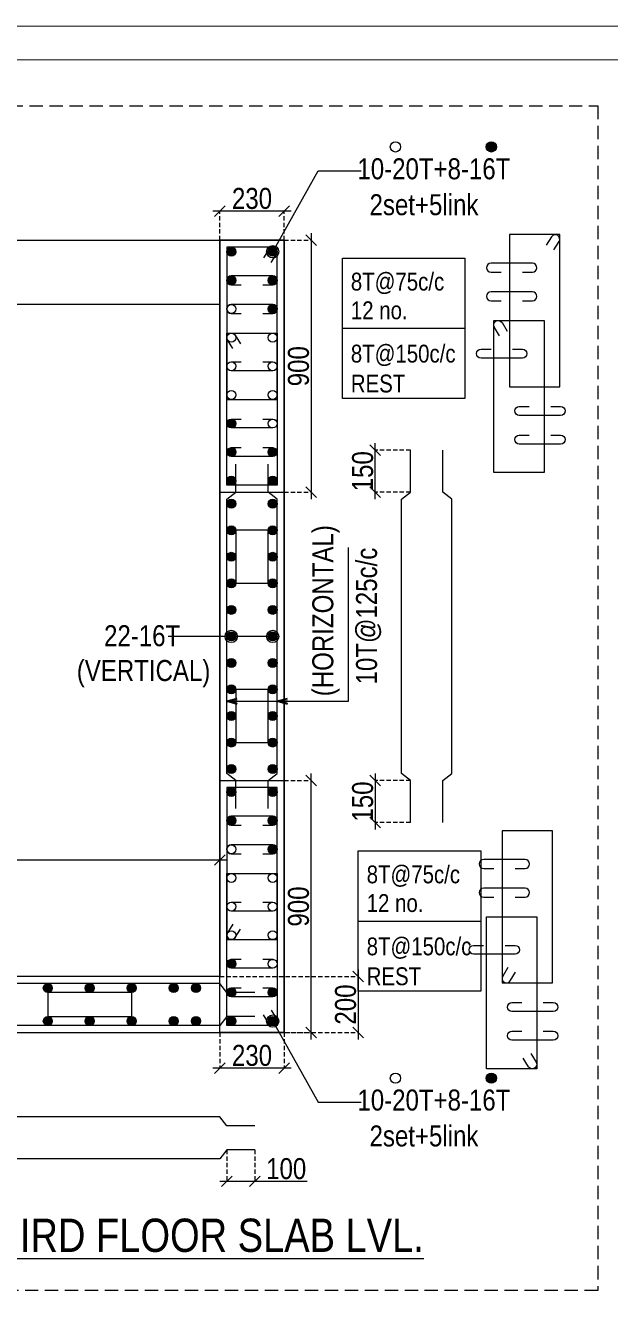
# Model space of a CAD drawing. Header units: millimetres. Extents: x 1112055 to 3390982, y -148532 to 766891.
# Drawn here: x 2579995 to 2588338, y 366024 to 384443 of the extents above; entities that cross this region are included whole.
import ezdxf

# ---------------------------------------------------------------- set-up
doc = ezdxf.new("R2010")
doc.units = ezdxf.units.MM
doc.header["$PDMODE"] = 35
doc.header["$PDSIZE"] = -25
doc.linetypes.add('DASHED2', pattern=[0.375, 0.25, -0.125])
doc.linetypes.add('Hidden', pattern=[9.525, 6.35, -3.175])
for name, color, linetype, lineweight in [('B COL. SIZE DIM', 220, 'Continuous', 25), ('B COLUMN', 1, 'Hidden', 9), ('B P.C.C', 251, 'Continuous', 0), ('B STEEL', 34, 'Continuous', 15), ('B STEEL TEXT', 7, 'Continuous', 15), ('B TITLE BLOCK', 250, 'Continuous', 0)]:
    doc.layers.add(name, color=color, linetype=linetype, lineweight=lineweight)
doc.styles.add('ARIAL', font='arial.ttf')
doc.styles.add('dim inside', font='romans.shx', dxfattribs={"width": 0.8, "height": 125})
doc.styles.add('SWINC', font='swissc.ttf')
doc.dimstyles.new('DIM 1', dxfattribs={"dimscale": 0, "dimtxt": 230, "dimasz": 150, "dimexe": 0.18, "dimexo": 0.0625, "dimgap": 0.5, "dimtad": 1, "dimdec": 0, "dimzin": 0, "dimdsep": 46, "dimtxsty": 'ARIAL', "dimblk": 'OBLIQUE', "dimcen": 6, "dimse1": 1, "dimse2": 1, "dimclrd": 256, "dimclrt": 256, "dimadec": 0, "dimazin": 2, "dimtfac": 0.75, "dimtdec": 0, "dimtix": 1, "dimtofl": 0, "dimtmove": 1, "dimatfit": 3, "dimldrblk": 'OPEN30', "dimfxl": 0.18, "dimfrac": 1, "dimtolj": 1, "dimtzin": 0, "dimlwd": -1, "dimarcsym": 0})
doc.dimstyles.new('dim inside', dxfattribs={"dimtxt": 125, "dimasz": 100, "dimexe": 0, "dimexo": 0, "dimgap": 10, "dimtad": 0, "dimdec": 0, "dimzin": 0, "dimdsep": 46, "dimtxsty": 'dim inside', "dimblk": 'SMALL', "dimcen": 0.09, "dimadec": 0, "dimazin": 0, "dimtfac": 1, "dimtdec": 0, "dimtofl": 0, "dimtmove": 0, "dimatfit": 3, "dimfxl": 1, "dimtolj": 1, "dimtzin": 0, "dimarcsym": 2})

# ---------------------------------------------------------------- blocks, each defined once
blk = doc.blocks.new('_Oblique')
at = {"color": 0, "linetype": 'ByBlock', "lineweight": -2}
blk.add_line((-0.5, -0.5), (0.5, 0.5), dxfattribs=at)
blk = doc.blocks.new('*D1629')
at = {"layer": 'B COL. SIZE DIM', "color": 250, "lineweight": 9, "ltscale": 250, "transparency": 16777216}
blk.add_line((2583790, 381796), (2582670, 381796), dxfattribs=at)
at = {"layer": 'B COL. SIZE DIM', "color": 250, "linetype": 'DASHED2', "lineweight": 9, "ltscale": 250, "transparency": 16777216}
for p, q in [((2582770, 381380), (2582770, 381796)), ((2583690, 381380), (2583690, 381796))]:
    blk.add_line(p, q, dxfattribs=at)
at = {"layer": 'Defpoints', "color": 0, "ltscale": 250, "transparency": 16777216}
for p in [(2582770, 381796), (2582770, 381380), (2583690, 381380)]:
    blk.add_point(p, dxfattribs=at)
at = {"layer": 'B COL. SIZE DIM', "color": 250, "lineweight": 9, "ltscale": 250, "transparency": 16777216, "xscale": 150, "yscale": 150, "zscale": 150, "rotation": 180}
blk.add_blockref('_Oblique', (2582770, 381796), dxfattribs=at)
at = {"layer": 'B COL. SIZE DIM', "color": 250, "lineweight": 9, "ltscale": 250, "transparency": 16777216, "xscale": 150, "yscale": 150, "zscale": 150}
blk.add_blockref('_Oblique', (2583690, 381796), dxfattribs=at)
at = {"layer": 'B COL. SIZE DIM', "color": 6, "ltscale": 250, "transparency": 16777216, "insert": (2583230, 381975), "char_height": 300, "attachment_point": 5, "style": 'SWINC'}
blk.add_mtext('\\A1;230', dxfattribs=at)
blk = doc.blocks.new('*D1632')
at = {"layer": 'B COL. SIZE DIM', "color": 250, "lineweight": 9, "ltscale": 250, "transparency": 16777216}
blk.add_line((2584075, 381480), (2584075, 377680), dxfattribs=at)
at = {"layer": 'B COL. SIZE DIM', "color": 250, "linetype": 'DASHED2', "lineweight": 9, "ltscale": 250, "transparency": 16777216}
for p, q in [((2583690, 381380), (2584075, 381380)), ((2583690, 377780), (2584075, 377780))]:
    blk.add_line(p, q, dxfattribs=at)
at = {"layer": 'Defpoints', "color": 0, "ltscale": 250, "transparency": 16777216}
for p in [(2583690, 381380), (2583690, 377780), (2584075, 377780)]:
    blk.add_point(p, dxfattribs=at)
at = {"layer": 'B COL. SIZE DIM', "color": 250, "lineweight": 9, "ltscale": 250, "transparency": 16777216, "xscale": 150, "yscale": 150, "zscale": 150}
for p, rotation in [((2584075, 381380), 90), ((2584075, 377780), 270)]:
    blk.add_blockref('_Oblique', p, dxfattribs=dict(at, rotation=rotation))
at = {"layer": 'B COL. SIZE DIM', "color": 6, "ltscale": 250, "transparency": 16777216, "insert": (2583896, 379580), "char_height": 300, "attachment_point": 5, "rotation": 90, "style": 'SWINC'}
blk.add_mtext('\\A1;900', dxfattribs=at)
blk = doc.blocks.new('*D1584')
at = {"layer": 'B COL. SIZE DIM', "color": 250, "linetype": 'DASHED2', "lineweight": 9, "ltscale": 250, "transparency": 16777216}
for p, q in [((2582770, 370062), (2582770, 369554)), ((2583690, 370062), (2583690, 369554))]:
    blk.add_line(p, q, dxfattribs=at)
at = {"layer": 'B COL. SIZE DIM', "color": 250, "lineweight": 9, "ltscale": 250, "transparency": 16777216}
blk.add_line((2583790, 369554), (2582670, 369554), dxfattribs=at)
at = {"layer": 'Defpoints', "color": 0, "ltscale": 250, "transparency": 16777216}
for p in [(2582770, 370062), (2583690, 370062), (2582770, 369554)]:
    blk.add_point(p, dxfattribs=at)
at = {"layer": 'B COL. SIZE DIM', "color": 250, "lineweight": 9, "ltscale": 250, "transparency": 16777216, "xscale": 150, "yscale": 150, "zscale": 150, "rotation": 180}
blk.add_blockref('_Oblique', (2582770, 369554), dxfattribs=at)
at = {"layer": 'B COL. SIZE DIM', "color": 250, "lineweight": 9, "ltscale": 250, "transparency": 16777216, "xscale": 150, "yscale": 150, "zscale": 150}
blk.add_blockref('_Oblique', (2583690, 369554), dxfattribs=at)
at = {"layer": 'B COL. SIZE DIM', "color": 6, "ltscale": 250, "transparency": 16777216, "insert": (2583230, 369734), "char_height": 300, "attachment_point": 5, "style": 'SWINC'}
blk.add_mtext('\\A1;230', dxfattribs=at)
blk = doc.blocks.new('*D1633')
at = {"layer": 'B COL. SIZE DIM', "color": 250, "lineweight": 9, "ltscale": 250, "transparency": 16777216}
blk.add_line((2584075, 369962), (2584075, 373762), dxfattribs=at)
at = {"layer": 'B COL. SIZE DIM', "color": 250, "linetype": 'DASHED2', "lineweight": 9, "ltscale": 250, "transparency": 16777216}
for p, q in [((2583690, 373662), (2584075, 373662)), ((2583690, 370062), (2584075, 370062))]:
    blk.add_line(p, q, dxfattribs=at)
at = {"layer": 'Defpoints', "color": 0, "ltscale": 250, "transparency": 16777216}
for p in [(2583690, 373662), (2584075, 373662), (2583690, 370062)]:
    blk.add_point(p, dxfattribs=at)
at = {"layer": 'B COL. SIZE DIM', "color": 250, "lineweight": 9, "ltscale": 250, "transparency": 16777216, "xscale": 150, "yscale": 150, "zscale": 150}
for p, rotation in [((2584075, 373662), 90), ((2584075, 370062), 270)]:
    blk.add_blockref('_Oblique', p, dxfattribs=dict(at, rotation=rotation))
at = {"layer": 'B COL. SIZE DIM', "color": 6, "ltscale": 250, "transparency": 16777216, "insert": (2583896, 371862), "char_height": 300, "attachment_point": 5, "rotation": 90, "style": 'SWINC'}
blk.add_mtext('\\A1;900', dxfattribs=at)
blk = doc.blocks.new('_Open30')
at = {"color": 0, "linetype": 'ByBlock', "lineweight": -2}
for p, q in [((-1, 0.27), (0, 0)), ((0, 0), (-1, -0.27)), ((0, 0), (-1, 0))]:
    blk.add_line(p, q, dxfattribs=at)
blk = doc.blocks.new('*D1585')
at = {"layer": 'B COL. SIZE DIM', "color": 250, "lineweight": 9, "ltscale": 250, "transparency": 16777216}
blk.add_line((2584992, 373762), (2584992, 372962), dxfattribs=at)
at = {"layer": 'B COL. SIZE DIM', "color": 250, "linetype": 'DASHED2', "lineweight": 9, "ltscale": 250, "transparency": 16777216}
for p, q in [((2585497, 373662), (2584992, 373662)), ((2585497, 373062), (2584992, 373062))]:
    blk.add_line(p, q, dxfattribs=at)
at = {"layer": 'Defpoints', "color": 0, "ltscale": 250, "transparency": 16777216}
for p in [(2585497, 373662), (2584992, 373062), (2585497, 373062)]:
    blk.add_point(p, dxfattribs=at)
at = {"layer": 'B COL. SIZE DIM', "color": 250, "lineweight": 9, "ltscale": 250, "transparency": 16777216, "xscale": 150, "yscale": 150, "zscale": 150}
for p, rotation in [((2584992, 373662), 90), ((2584992, 373062), 270)]:
    blk.add_blockref('_Oblique', p, dxfattribs=dict(at, rotation=rotation))
at = {"layer": 'B COL. SIZE DIM', "color": 6, "ltscale": 250, "transparency": 16777216, "insert": (2584813, 373362), "char_height": 300, "attachment_point": 5, "rotation": 90, "style": 'SWINC'}
blk.add_mtext('\\A1;150', dxfattribs=at)
blk = doc.blocks.new('*D1586')
at = {"layer": 'B COL. SIZE DIM', "color": 250, "lineweight": 9, "ltscale": 250, "transparency": 16777216}
blk.add_line((2584992, 377680), (2584992, 378480), dxfattribs=at)
at = {"layer": 'B COL. SIZE DIM', "color": 250, "linetype": 'DASHED2', "lineweight": 9, "ltscale": 250, "transparency": 16777216}
for p, q in [((2585497, 378380), (2584992, 378380)), ((2585497, 377780), (2584992, 377780))]:
    blk.add_line(p, q, dxfattribs=at)
at = {"layer": 'Defpoints', "color": 0, "ltscale": 250, "transparency": 16777216}
for p in [(2584992, 378380), (2585497, 378380), (2585497, 377780)]:
    blk.add_point(p, dxfattribs=at)
at = {"layer": 'B COL. SIZE DIM', "color": 250, "lineweight": 9, "ltscale": 250, "transparency": 16777216, "xscale": 150, "yscale": 150, "zscale": 150}
for p, rotation in [((2584992, 378380), 90), ((2584992, 377780), 270)]:
    blk.add_blockref('_Oblique', p, dxfattribs=dict(at, rotation=rotation))
at = {"layer": 'B COL. SIZE DIM', "color": 6, "ltscale": 250, "transparency": 16777216, "insert": (2584813, 378080), "char_height": 300, "attachment_point": 5, "rotation": 90, "style": 'SWINC'}
blk.add_mtext('\\A1;150', dxfattribs=at)
blk = doc.blocks.new('*D1581')
at = {"layer": 'B COL. SIZE DIM', "color": 250, "linetype": 'DASHED2', "lineweight": 9, "ltscale": 250, "transparency": 16777216}
for p, q in [((2582870, 368387), (2582870, 367937)), ((2583270, 368387), (2583270, 367937))]:
    blk.add_line(p, q, dxfattribs=at)
at = {"layer": 'B COL. SIZE DIM', "color": 250, "lineweight": 9, "ltscale": 250, "transparency": 16777216}
for p, q in [((2582770, 367937), (2583270, 367937)), ((2583270, 367937), (2584018, 367937))]:
    blk.add_line(p, q, dxfattribs=at)
at = {"layer": 'Defpoints', "color": 0, "ltscale": 250, "transparency": 16777216}
for p in [(2582870, 368387), (2583270, 368387), (2583270, 367937)]:
    blk.add_point(p, dxfattribs=at)
at = {"layer": 'B COL. SIZE DIM', "color": 250, "lineweight": 9, "ltscale": 250, "transparency": 16777216, "xscale": 150, "yscale": 150, "zscale": 150, "rotation": 180}
blk.add_blockref('_Oblique', (2582870, 367937), dxfattribs=at)
at = {"layer": 'B COL. SIZE DIM', "color": 250, "lineweight": 9, "ltscale": 250, "transparency": 16777216, "xscale": 150, "yscale": 150, "zscale": 150}
blk.add_blockref('_Oblique', (2583270, 367937), dxfattribs=at)
at = {"layer": 'B COL. SIZE DIM', "color": 6, "ltscale": 250, "transparency": 16777216, "insert": (2583719, 368116), "char_height": 300, "attachment_point": 5, "style": 'SWINC'}
blk.add_mtext('\\A1;100', dxfattribs=at)
blk = doc.blocks.new('*D1592')
at = {"layer": 'B COL. SIZE DIM', "color": 250, "lineweight": 9, "ltscale": 250, "transparency": 16777216}
blk.add_line((2584749, 370962), (2584749, 369962), dxfattribs=at)
at = {"layer": 'B COL. SIZE DIM', "color": 250, "linetype": 'DASHED2', "lineweight": 9, "ltscale": 250, "transparency": 16777216}
for p, q in [((2582770, 370862), (2584749, 370862)), ((2582770, 370062), (2584749, 370062))]:
    blk.add_line(p, q, dxfattribs=at)
at = {"layer": 'Defpoints', "color": 0, "ltscale": 250, "transparency": 16777216}
for p in [(2582770, 370862), (2582770, 370062), (2584749, 370062)]:
    blk.add_point(p, dxfattribs=at)
at = {"layer": 'B COL. SIZE DIM', "color": 250, "lineweight": 9, "ltscale": 250, "transparency": 16777216, "xscale": 150, "yscale": 150, "zscale": 150}
for p, rotation in [((2584749, 370862), 90), ((2584749, 370062), 270)]:
    blk.add_blockref('_Oblique', p, dxfattribs=dict(at, rotation=rotation))
at = {"layer": 'B COL. SIZE DIM', "color": 6, "ltscale": 250, "transparency": 16777216, "insert": (2584569, 370462), "char_height": 300, "attachment_point": 5, "rotation": 90, "style": 'SWINC'}
blk.add_mtext('\\A1;200', dxfattribs=at)
blk = doc.blocks.new('*D5827')
at = {"layer": 'B COL. SIZE DIM', "color": 250, "lineweight": 9, "ltscale": 250, "transparency": 16777216}
blk.add_line((2573870, 372527), (2582870, 372527), dxfattribs=at)
at = {"layer": 'B COL. SIZE DIM', "color": 250, "linetype": 'DASHED2', "lineweight": 9, "ltscale": 250, "transparency": 16777216}
for p, q in [((2573970, 370862), (2573970, 372527)), ((2582770, 370862), (2582770, 372527))]:
    blk.add_line(p, q, dxfattribs=at)
at = {"layer": 'Defpoints', "color": 0, "lineweight": 40, "transparency": 16777216}
for p in [(2582770, 372527), (2573970, 370862), (2582770, 370862)]:
    blk.add_point(p, dxfattribs=at)
at = {"layer": 'B COL. SIZE DIM', "color": 250, "lineweight": 9, "transparency": 16777216, "xscale": 150, "yscale": 150, "zscale": 150, "rotation": 180}
blk.add_blockref('_Oblique', (2573970, 372527), dxfattribs=at)
at = {"layer": 'B COL. SIZE DIM', "color": 250, "lineweight": 9, "transparency": 16777216, "xscale": 150, "yscale": 150, "zscale": 150}
blk.add_blockref('_Oblique', (2582770, 372527), dxfattribs=at)
at = {"layer": 'B COL. SIZE DIM', "color": 6, "transparency": 16777216, "insert": (2578370, 372702), "char_height": 300, "attachment_point": 5, "style": 'SWINC'}
blk.add_mtext('\\A1;2200', dxfattribs=at)

msp = doc.modelspace()

# ---------------------------------------------------------------- hatches: boundary and pattern name
at = {"layer": 'B STEEL', "lineweight": 13}
h = msp.add_hatch(color=256, dxfattribs=at)
h.dxf.hatch_style = 1
edge = h.paths.add_edge_path()
edge.add_arc((2586652.4, 382712.5), 73.3, 0, 360)
at = {"layer": 'B STEEL', "lineweight": 9, "ltscale": 0.5}
h = msp.add_hatch(color=34, dxfattribs=at)
edge = h.paths.add_edge_path()
edge.add_arc((2582933.9, 381215.8), 64, 360, 720, ccw=False)
h = msp.add_hatch(color=34, dxfattribs=at)
edge = h.paths.add_edge_path()
edge.add_arc((2583525.9, 381215.8), 64, -180, 180)
at = {"layer": 'B STEEL', "lineweight": 30}
h = msp.add_hatch(color=34, dxfattribs=at)
edge = h.paths.add_edge_path()
edge.add_arc((2582933.9, 380806.8), 64, 180, 540, ccw=False)
h = msp.add_hatch(color=34, dxfattribs=at)
edge = h.paths.add_edge_path()
edge.add_arc((2583525.9, 380806.8), 64, 180, 540, ccw=False)
h = msp.add_hatch(color=34, dxfattribs=at)
edge = h.paths.add_edge_path()
edge.add_arc((2583525.9, 380397.8), 64, 180, 540, ccw=False)
h = msp.add_hatch(color=34, dxfattribs=at)
edge = h.paths.add_edge_path()
edge.add_arc((2582933.9, 378761.8), 64, 180, 540, ccw=False)
h = msp.add_hatch(color=34, dxfattribs=at)
edge = h.paths.add_edge_path()
edge.add_arc((2582933.9, 378352.8), 64, 180, 540, ccw=False)
h = msp.add_hatch(color=34, dxfattribs=at)
edge = h.paths.add_edge_path()
edge.add_arc((2583525.9, 378352.8), 64, 180, 540, ccw=False)
at = {"layer": 'B STEEL', "lineweight": 9, "ltscale": 0.5}
h = msp.add_hatch(color=34, dxfattribs=at)
edge = h.paths.add_edge_path()
edge.add_arc((2582933.9, 377943.8), 64, 0, 360)
h = msp.add_hatch(color=34, dxfattribs=at)
edge = h.paths.add_edge_path()
edge.add_arc((2583525.9, 377943.8), 64, 540, 900, ccw=False)
h = msp.add_hatch(color=34, dxfattribs=at)
edge = h.paths.add_edge_path()
edge.add_arc((2582933.9, 377615.8), 64, 0, 360)
h = msp.add_hatch(color=34, dxfattribs=at)
edge = h.paths.add_edge_path()
edge.add_arc((2583525.9, 377615.8), 64, 540, 900, ccw=False)
h = msp.add_hatch(color=34, dxfattribs=at)
edge = h.paths.add_edge_path()
edge.add_arc((2582933.9, 377236.8), 64, 360, 720, ccw=False)
h = msp.add_hatch(color=34, dxfattribs=at)
edge = h.paths.add_edge_path()
edge.add_arc((2583525.9, 377236.8), 64, -180, 180)
h = msp.add_hatch(color=34, dxfattribs=at)
edge = h.paths.add_edge_path()
edge.add_arc((2582933.9, 376857.8), 64, 360, 720, ccw=False)
h = msp.add_hatch(color=34, dxfattribs=at)
edge = h.paths.add_edge_path()
edge.add_arc((2583525.9, 376857.8), 64, -180, 180)
h = msp.add_hatch(color=34, dxfattribs=at)
edge = h.paths.add_edge_path()
edge.add_arc((2582933.9, 376478.8), 64, 360, 720, ccw=False)
h = msp.add_hatch(color=34, dxfattribs=at)
edge = h.paths.add_edge_path()
edge.add_arc((2583525.9, 376478.8), 64, -180, 180)
h = msp.add_hatch(color=34, dxfattribs=at)
edge = h.paths.add_edge_path()
edge.add_arc((2582933.9, 376099.8), 64, 360, 720, ccw=False)
h = msp.add_hatch(color=34, dxfattribs=at)
edge = h.paths.add_edge_path()
edge.add_arc((2583525.9, 376099.8), 64, -180, 180)
h = msp.add_hatch(color=34, dxfattribs=at)
edge = h.paths.add_edge_path()
edge.add_arc((2582933.9, 375720.8), 64, 360, 720, ccw=False)
h = msp.add_hatch(color=34, dxfattribs=at)
edge = h.paths.add_edge_path()
edge.add_arc((2583525.9, 375720.8), 64, -180, 180)
h = msp.add_hatch(color=34, dxfattribs=at)
edge = h.paths.add_edge_path()
edge.add_arc((2582933.9, 375341.8), 64, 360, 720, ccw=False)
h = msp.add_hatch(color=34, dxfattribs=at)
edge = h.paths.add_edge_path()
edge.add_arc((2583525.9, 375341.8), 64, -180, 180)
h = msp.add_hatch(color=34, dxfattribs=at)
edge = h.paths.add_edge_path()
edge.add_arc((2582933.9, 374962.8), 64, 360, 720, ccw=False)
h = msp.add_hatch(color=34, dxfattribs=at)
edge = h.paths.add_edge_path()
edge.add_arc((2583525.9, 374962.8), 64, -180, 180)
h = msp.add_hatch(color=34, dxfattribs=at)
edge = h.paths.add_edge_path()
edge.add_arc((2582933.9, 374583.8), 64, 360, 720, ccw=False)
h = msp.add_hatch(color=34, dxfattribs=at)
edge = h.paths.add_edge_path()
edge.add_arc((2583525.9, 374583.8), 64, -180, 180)
h = msp.add_hatch(color=34, dxfattribs=at)
edge = h.paths.add_edge_path()
edge.add_arc((2582933.9, 374204.8), 64, 360, 720, ccw=False)
h = msp.add_hatch(color=34, dxfattribs=at)
edge = h.paths.add_edge_path()
edge.add_arc((2583525.9, 374204.8), 64, -180, 180)
h = msp.add_hatch(color=34, dxfattribs=at)
edge = h.paths.add_edge_path()
edge.add_arc((2582933.9, 373825.8), 64, 360, 720, ccw=False)
h = msp.add_hatch(color=34, dxfattribs=at)
edge = h.paths.add_edge_path()
edge.add_arc((2583525.9, 373825.8), 64, -180, 180)
h = msp.add_hatch(color=34, dxfattribs=at)
edge = h.paths.add_edge_path()
edge.add_arc((2582933.9, 373497.8), 64, 360, 720, ccw=False)
h = msp.add_hatch(color=34, dxfattribs=at)
edge = h.paths.add_edge_path()
edge.add_arc((2583525.9, 373497.8), 64, -180, 180)
at = {"layer": 'B STEEL', "lineweight": 30}
h = msp.add_hatch(color=34, dxfattribs=at)
edge = h.paths.add_edge_path()
edge.add_arc((2582933.9, 373088.8), 64, 180, 540, ccw=False)
h = msp.add_hatch(color=34, dxfattribs=at)
edge = h.paths.add_edge_path()
edge.add_arc((2583525.9, 373088.8), 64, 180, 540, ccw=False)
h = msp.add_hatch(color=34, dxfattribs=at)
edge = h.paths.add_edge_path()
edge.add_arc((2583525.9, 372679.8), 64, 180, 540, ccw=False)
h = msp.add_hatch(color=34, dxfattribs=at)
edge = h.paths.add_edge_path()
edge.add_arc((2582933.9, 371043.8), 64, 180, 540, ccw=False)
at = {"layer": 'B STEEL', "lineweight": 9, "ltscale": 0.5}
h = msp.add_hatch(color=34, dxfattribs=at)
edge = h.paths.add_edge_path()
edge.add_arc((2580309.9, 370697.8), 64, 0, 360)
h = msp.add_hatch(color=34, dxfattribs=at)
edge = h.paths.add_edge_path()
edge.add_arc((2580909.9, 370697.8), 64, 0, 360)
h = msp.add_hatch(color=34, dxfattribs=at)
edge = h.paths.add_edge_path()
edge.add_arc((2581509.9, 370697.8), 64, 0, 360)
h = msp.add_hatch(color=34, dxfattribs=at)
edge = h.paths.add_edge_path()
edge.add_arc((2582109.9, 370697.8), 64, 0, 360)
h = msp.add_hatch(color=34, dxfattribs=at)
edge = h.paths.add_edge_path()
edge.add_arc((2582429.9, 370697.8), 64, 0, 360)
at = {"layer": 'B STEEL', "lineweight": 30}
h = msp.add_hatch(color=34, dxfattribs=at)
edge = h.paths.add_edge_path()
edge.add_arc((2582933.9, 370634.8), 64, 180, 540, ccw=False)
h = msp.add_hatch(color=34, dxfattribs=at)
edge = h.paths.add_edge_path()
edge.add_arc((2583525.9, 370634.8), 64, 180, 540, ccw=False)
at = {"layer": 'B STEEL', "lineweight": 9, "ltscale": 0.5}
h = msp.add_hatch(color=34, dxfattribs=at)
edge = h.paths.add_edge_path()
edge.add_arc((2580309.9, 370225.8), 64, 0, 360)
h = msp.add_hatch(color=34, dxfattribs=at)
edge = h.paths.add_edge_path()
edge.add_arc((2580909.9, 370225.8), 64, 0, 360)
h = msp.add_hatch(color=34, dxfattribs=at)
edge = h.paths.add_edge_path()
edge.add_arc((2581509.9, 370225.8), 64, 0, 360)
h = msp.add_hatch(color=34, dxfattribs=at)
edge = h.paths.add_edge_path()
edge.add_arc((2582109.9, 370225.8), 64, 0, 360)
h = msp.add_hatch(color=34, dxfattribs=at)
edge = h.paths.add_edge_path()
edge.add_arc((2582429.9, 370225.8), 64, 0, 360)
h = msp.add_hatch(color=34, dxfattribs=at)
edge = h.paths.add_edge_path()
edge.add_arc((2582933.9, 370225.8), 64, 0, 360)
h = msp.add_hatch(color=34, dxfattribs=at)
edge = h.paths.add_edge_path()
edge.add_arc((2583525.9, 370225.8), 64, 540, 900, ccw=False)
at = {"layer": 'B STEEL', "lineweight": 13}
h = msp.add_hatch(color=256, dxfattribs=at)
h.dxf.hatch_style = 1
edge = h.paths.add_edge_path()
edge.add_arc((2586652.4, 369410.2), 73.3, 0, 360)

# ---------------------------------------------------------------- linework, layer by layer
at = {"layer": 'B COLUMN', "color": 1, "linetype": 'ByBlock', "lineweight": 20}
for points in [[(2573969.9, 377779.8), (2573049.9, 377779.8), (2573049.9, 370061.8), (2583689.9, 370061.8), (2583689.9, 381379.8), (2582769.9, 381379.8), (2582769.9, 370861.8), (2573969.9, 370861.8)], [(2582769.9, 380459.8), (2573969.9, 380459.8), (2573969.9, 381379.8), (2582769.9, 381379.8)], [(2582769.9, 381379.8), (2583689.9, 381379.8), (2583689.9, 370061.8), (2582769.9, 370061.8)], [(2582769.9, 377779.8), (2583689.9, 377779.8), (2583689.9, 381379.8), (2582769.9, 381379.8)], [(2582769.9, 373661.8), (2583689.9, 373661.8), (2583689.9, 370061.8), (2582769.9, 370061.8)]]:
    msp.add_lwpolyline(points, close=True, dxfattribs=at)
at = {"layer": 'B P.C.C', "color": 250, "lineweight": 0, "ltscale": 30}
for p, q in [((2584522, 380122.3), (2586275.1, 380122.3)), ((2584748.5, 371655.3), (2586501.7, 371655.3))]:
    msp.add_line(p, q, dxfattribs=at)
at = {"layer": 'B P.C.C', "color": 250, "linetype": 'Hidden', "lineweight": 0, "ltscale": 30}
msp.add_lwpolyline([(2588175.5, 366378.9), (2568903.6, 366378.9), (2568903.6, 383300.8), (2588175.5, 383300.8)], close=True, dxfattribs=at)
at = {"layer": 'B P.C.C', "color": 250, "lineweight": 0, "ltscale": 30}
for points in [[(2584522, 381124.9), (2586275.1, 381124.9), (2586275.1, 379119.7), (2584522, 379119.7)], [(2584748.5, 372657.9), (2586501.7, 372657.9), (2586501.7, 370652.7), (2584748.5, 370652.7)]]:
    msp.add_lwpolyline(points, close=True, dxfattribs=at)
at = {"layer": 'B STEEL', "lineweight": 13}
for points in [[(2586910.6, 379286.7), (2587630.6, 379286.7), (2587630.6, 381459.7), (2586910.6, 381459.7)], [(2582869.9, 379106.8), (2583589.9, 379106.8), (2583589.9, 381279.8), (2582869.9, 381279.8)], [(2586686.6, 380232.7), (2587406.6, 380232.7), (2587406.6, 378059.7), (2586686.6, 378059.7)], [(2582869.9, 380052.8), (2583589.9, 380052.8), (2583589.9, 377879.8), (2582869.9, 377879.8)], [(2582869.9, 371388.8), (2583589.9, 371388.8), (2583589.9, 373561.8), (2582869.9, 373561.8)], [(2586805.1, 370770.7), (2587525.1, 370770.7), (2587525.1, 372943.7), (2586805.1, 372943.7)], [(2582869.9, 372334.8), (2583589.9, 372334.8), (2583589.9, 370161.8), (2582869.9, 370161.8)], [(2586581.2, 371716.8), (2587301.2, 371716.8), (2587301.2, 369543.7), (2586581.2, 369543.7)]]:
    msp.add_lwpolyline(points, close=True, dxfattribs=at)
at = {"layer": 'B STEEL', "color": 34, "lineweight": 9, "ltscale": 0.5}
for points in [[(2587546.3, 381240.7), (2587621.1, 381362.2, 1), (2587512.1, 381429.3), (2587437.3, 381307.8)], [(2583505.7, 381060.8), (2583580.4, 381182.3, 1), (2583471.4, 381249.4), (2583396.6, 381127.9)], [(2587097.9, 380922.7), (2587240.6, 380922.7, 1), (2587240.6, 381050.7), (2586648.6, 381050.7, 1), (2586648.6, 380922.7), (2586791.2, 380922.7)], [(2583383.3, 380742.8), (2583525.9, 380742.8, 1), (2583525.9, 380870.8), (2582933.9, 380870.8, 1), (2582933.9, 380742.8), (2583076.6, 380742.8)], [(2587097.9, 380513.7), (2587240.6, 380513.7, 1), (2587240.6, 380641.7), (2586648.6, 380641.7, 1), (2586648.6, 380513.7), (2586791.2, 380513.7)], [(2583383.3, 380333.8), (2583525.9, 380333.8, 1), (2583525.9, 380461.8), (2582933.9, 380461.8, 1), (2582933.9, 380333.8), (2583076.6, 380333.8)], [(2586770.9, 380013.7), (2586696.1, 380135.2, -1), (2586805.2, 380202.3), (2586879.9, 380080.8)], [(2582954.2, 379833.8), (2582879.4, 379955.3, -1), (2582988.5, 380022.4), (2583063.2, 379900.9)], [(2586954.4, 379823.7), (2587097, 379823.7, -1), (2587097, 379695.7), (2586505.1, 379695.7, -1), (2586505.1, 379823.7), (2586647.7, 379823.7)], [(2583383.3, 379643.8), (2583525.9, 379643.8, -1), (2583525.9, 379515.8), (2582933.9, 379515.8, -1), (2582933.9, 379643.8), (2583076.6, 379643.8)], [(2587501.1, 379005.8), (2587643.8, 379005.8, -1), (2587643.8, 378877.7), (2587051.8, 378877.7, -1), (2587051.8, 379005.8), (2587194.5, 379005.8)], [(2583383.3, 378825.9), (2583525.9, 378825.9, -1), (2583525.9, 378697.8), (2582933.9, 378697.8, -1), (2582933.9, 378825.9), (2583076.6, 378825.9)], [(2587501.1, 378596.8), (2587643.8, 378596.8, -1), (2587643.8, 378468.7), (2587051.8, 378468.7, -1), (2587051.8, 378596.8), (2587194.5, 378596.8)], [(2583383.3, 378416.9), (2583525.9, 378416.9, -1), (2583525.9, 378288.8), (2582933.9, 378288.8, -1), (2582933.9, 378416.9), (2583076.6, 378416.9)], [(2583383.3, 373024.8), (2583525.9, 373024.8, 1), (2583525.9, 373152.8), (2582933.9, 373152.8, 1), (2582933.9, 373024.8), (2583076.6, 373024.8)], [(2583383.3, 372615.8), (2583525.9, 372615.8, 1), (2583525.9, 372743.8), (2582933.9, 372743.8, 1), (2582933.9, 372615.8), (2583076.6, 372615.8)], [(2586992.4, 372406.7), (2587135.1, 372406.7, 1), (2587135.1, 372534.7), (2586543.1, 372534.7, 1), (2586543.1, 372406.7), (2586685.8, 372406.7)], [(2586992.4, 371997.7), (2587135.1, 371997.7, 1), (2587135.1, 372125.8), (2586543.1, 372125.8, 1), (2586543.1, 371997.7), (2586685.8, 371997.7)], [(2583383.3, 371925.8), (2583525.9, 371925.8, -1), (2583525.9, 371797.8), (2582933.9, 371797.8, -1), (2582933.9, 371925.8), (2583076.6, 371925.8)], [(2582954.2, 371607.9), (2582879.4, 371486.4, 1), (2582988.5, 371419.3), (2583063.2, 371540.8)], [(2586848.9, 371307.8), (2586991.6, 371307.8, -1), (2586991.6, 371179.7), (2586399.6, 371179.7, -1), (2586399.6, 371307.8), (2586542.2, 371307.8)], [(2583383.3, 371107.9), (2583525.9, 371107.9, -1), (2583525.9, 370979.8), (2582933.9, 370979.8, -1), (2582933.9, 371107.9), (2583076.6, 371107.9)], [(2586889.4, 370989.8), (2586814.6, 370868.3, 1), (2586923.7, 370801.2), (2586998.4, 370922.7)], [(2583383.3, 370698.9), (2583525.9, 370698.9, -1), (2583525.9, 370570.8), (2582933.9, 370570.8, -1), (2582933.9, 370698.9), (2583076.6, 370698.9)], [(2587395.7, 370489.8), (2587538.3, 370489.8, -1), (2587538.3, 370361.7), (2586946.3, 370361.7, -1), (2586946.3, 370489.8), (2587089, 370489.8)], [(2583505.7, 370380.9), (2583580.4, 370259.4, -1), (2583471.4, 370192.3), (2583396.6, 370313.8)], [(2587395.7, 370080.8), (2587538.3, 370080.8, -1), (2587538.3, 369952.7), (2586946.3, 369952.7, -1), (2586946.3, 370080.8), (2587089, 370080.8)], [(2587216.9, 369762.8), (2587291.7, 369641.3, -1), (2587182.6, 369574.2), (2587107.8, 369695.7)]]:
    msp.add_lwpolyline(points, format="xyb", dxfattribs=at)
at = {"layer": 'B STEEL', "lineweight": 13}
for points in [[(2585497.2, 373061.8), (2585497.2, 373661.8), (2585369.2, 373761.8), (2585369.2, 377679.8), (2585497.2, 377779.8), (2585497.2, 378379.8)], [(2585961.2, 373061.8), (2585961.2, 373661.8), (2586089.2, 373761.8), (2586089.2, 377679.8), (2585961.2, 377779.8), (2585961.2, 378379.8)], [(2582998, 373261.8), (2582998, 373661.8), (2582869.9, 373761.8), (2582869.9, 377679.8), (2582998, 377779.8), (2582998, 378179.8)], [(2583461.9, 373261.8), (2583461.9, 373661.8), (2583589.9, 373761.8), (2583589.9, 377679.8), (2583461.9, 377779.8), (2583461.9, 378179.8)], [(2583269.9, 370633.8), (2582869.9, 370633.8), (2582769.9, 370761.8), (2573969.9, 370761.8), (2573869.9, 370633.8), (2573469.9, 370633.8)], [(2583269.9, 370289.9), (2582869.9, 370289.9), (2582769.9, 370161.8), (2573969.9, 370161.8), (2573869.9, 370289.9), (2573469.9, 370289.9)], [(2583269.9, 368731), (2582869.9, 368731), (2582769.9, 368859), (2573969.9, 368859), (2573869.9, 368731), (2573469.9, 368731)], [(2583269.9, 368387.1), (2582869.9, 368387.1), (2582769.9, 368259), (2573969.9, 368259), (2573869.9, 368387.1), (2573469.9, 368387.1)]]:
    msp.add_lwpolyline(points, dxfattribs=at)
at = {"layer": 'B STEEL', "color": 3, "lineweight": 13}
for points in [[(2583461.9, 377236.8), (2582998, 377236.8), (2582998, 376478.8), (2583461.9, 376478.8)], [(2583461.9, 374962.8), (2582998, 374962.8), (2582998, 374204.8), (2583461.9, 374204.8)], [(2580309.9, 370633.8), (2580309.9, 370289.9), (2581509.9, 370289.9), (2581509.9, 370633.8)]]:
    msp.add_lwpolyline(points, close=True, dxfattribs=at)
at = {"layer": 'B STEEL', "lineweight": 13}
for centre in [(2585281.4, 382712.5), (2586652.4, 382712.5), (2585281.4, 369410.2), (2586652.4, 369410.2)]:
    msp.add_circle(centre, 73.3, dxfattribs=at)
at = {"layer": 'B STEEL', "color": 34, "lineweight": 9, "ltscale": 0.5}
for centre in [(2582933.9, 381215.8), (2583525.9, 381215.8), (2582933.9, 380806.8), (2583525.9, 380806.8), (2582933.9, 380397.8), (2583525.9, 380397.8), (2582933.9, 379988.8), (2583525.9, 379988.8), (2582933.9, 379579.8), (2583525.9, 379579.8), (2582933.9, 379170.8), (2583525.9, 379170.8), (2582933.9, 378761.8), (2583525.9, 378761.8), (2582933.9, 378352.8), (2583525.9, 378352.8), (2582933.9, 377943.8), (2583525.9, 377943.8), (2582933.9, 377615.8), (2583525.9, 377615.8), (2582933.9, 377236.8), (2583525.9, 377236.8), (2582933.9, 376857.8), (2583525.9, 376857.8), (2582933.9, 376478.8), (2583525.9, 376478.8), (2582933.9, 376099.8), (2583525.9, 376099.8), (2582933.9, 375720.8), (2583525.9, 375720.8), (2582933.9, 375341.8), (2583525.9, 375341.8), (2582933.9, 374962.8), (2583525.9, 374962.8), (2582933.9, 374583.8), (2583525.9, 374583.8), (2582933.9, 374204.8), (2583525.9, 374204.8), (2582933.9, 373825.8), (2583525.9, 373825.8), (2582933.9, 373497.8), (2583525.9, 373497.8), (2582933.9, 373088.8), (2583525.9, 373088.8), (2582933.9, 372679.8), (2583525.9, 372679.8), (2582933.9, 372270.8), (2583525.9, 372270.8), (2582933.9, 371861.8), (2583525.9, 371861.8), (2582933.9, 371452.8), (2583525.9, 371452.8), (2582933.9, 371043.8), (2583525.9, 371043.8), (2580309.9, 370697.8), (2580909.9, 370697.8), (2581509.9, 370697.8), (2582109.9, 370697.8), (2582429.9, 370697.8), (2582933.9, 370634.8), (2583525.9, 370634.8), (2580309.9, 370225.8), (2580909.9, 370225.8), (2581509.9, 370225.8), (2582109.9, 370225.8), (2582429.9, 370225.8), (2582933.9, 370225.8), (2583525.9, 370225.8)]:
    msp.add_circle(centre, 64, dxfattribs=at)
at = {"layer": 'B TITLE BLOCK', "color": 1, "const_width": 10.8}
msp.add_lwpolyline([(2598972.2, 384437.6), (2598972.2, 330361.1), (2527990.3, 330361.1), (2527990.3, 384437.6)], close=True, dxfattribs=at)
at = {"layer": 'B TITLE BLOCK', "color": 250, "lineweight": 0, "const_width": 10.8}
msp.add_lwpolyline([(2598491.5, 383956.9), (2598491.5, 330841.8), (2528470.9, 330841.8), (2528470.9, 383956.9)], close=True, dxfattribs=at)

# ---------------------------------------------------------------- texts
at = {"layer": 'B STEEL TEXT', "lineweight": 5, "style": 'SWINC'}
for s, height, p in [('10-20T+8-16T', 300, (2584737.5, 382250.2)), ('2set+5link', 300, (2584910.9, 381737.4)), ('8T@75c/c', 255, (2584643.4, 380660.9)), ('12 no.', 255, (2584643.4, 380251.4)), ('8T@150c/c', 255, (2584643.4, 379632.5)), ('REST', 255, (2584643.4, 379205.4)), ('22-16T', 300, (2581114.8, 375580.5)), ('(VERTICAL)', 300, (2580725.1, 375083.3)), ('8T@75c/c', 255, (2584869.9, 372193.9)), ('12 no.', 255, (2584869.9, 371784.4)), ('8T@150c/c', 255, (2584869.9, 371165.5)), ('REST', 255, (2584869.9, 370738.5)), ('10-20T+8-16T', 300, (2584737.5, 368947.9)), ('2set+5link', 300, (2584910.9, 368435.1))]:
    msp.add_text(s, height=height, dxfattribs=at).set_placement(p)
for s, p in [('(HORIZONTAL)', (2584392.4, 374866.2)), ('10T@125c/c', (2585017.6, 375034.8))]:
    msp.add_text(s, height=300, rotation=90, dxfattribs=at).set_placement(p)
at = {"layer": 'B TITLE BLOCK', "color": 0, "style": 'SWINC'}
msp.add_text('%%UDETAIL OF LIFT-1_ UP TO THIRD FLOOR SLAB LVL.', height=475.05, dxfattribs=at).set_placement((2572352.4, 366928.7))

# ---------------------------------------------------------------- dimensions: what is measured, and where the dimension line sits
at = {"layer": 'B COL. SIZE DIM', "color": 250, "ltscale": 250}
for base, p1, p2, angle, picture, middle in [((2582769.9, 381795.6), (2583689.9, 381379.8), (2582769.9, 381379.8), 180, '*D1629', (2583229.9, 381974.8)), ((2584074.7, 377779.8), (2583689.9, 381379.8), (2583689.9, 377779.8), 90, '*D1632', (2583895.7, 379579.8)), ((2584992.1, 378379.8), (2585497.2, 377779.8), (2585497.2, 378379.8), 270, '*D1586', (2584813.1, 378079.8)), ((2584074.7, 373661.8), (2583689.9, 370061.8), (2583689.9, 373661.8), 270, '*D1633', (2583895.7, 371861.8)), ((2584992.1, 373061.8), (2585497.2, 373661.8), (2585497.2, 373061.8), 90, '*D1585', (2584813.1, 373361.8)), ((2584748.5, 370061.8), (2582769.9, 370861.8), (2582769.9, 370061.8), 270, '*D1592', (2584569.3, 370461.8)), ((2582769.9, 369554.5), (2583689.9, 370061.8), (2582769.9, 370061.8), 180, '*D1584', (2583229.9, 369733.6)), ((2583269.9, 367936.6), (2582869.9, 368387.1), (2583269.9, 368387.1), 180, '*D1581', (2583718.8, 368115.6))]:
    dim = msp.add_linear_dim(base=base, p1=p1, p2=p2, angle=angle, dimstyle='dim inside', override={"dimtxt": 300, "dimasz": 150, "dimgap": 25, "dimtad": 3, "dimlfac": 0.25, "dimtxsty": 'SWINC', "dimblk1": 'Oblique', "dimblk2": 'Oblique', "dimsah": 1, "dimdle": 100, "dimclrd": 250, "dimclre": 250, "dimclrt": 6, "dimfxl": 1000, "dimlwd": 9, "dimlwe": 9}, dxfattribs=at)
    dim.commit()
    dim.dimension.update_dxf_attribs({"geometry": picture, "text_midpoint": middle})
dim = msp.add_linear_dim(base=(2582769.9, 372526.9), p1=(2573969.9, 370861.8), p2=(2582769.9, 370861.8), dimstyle='dim inside', override={"dimtxt": 300, "dimasz": 150, "dimgap": 25, "dimtad": 3, "dimlfac": 0.25, "dimtxsty": 'SWINC', "dimblk1": 'Oblique', "dimblk2": 'Oblique', "dimsah": 1, "dimdle": 100, "dimclrd": 250, "dimclre": 250, "dimclrt": 6, "dimfxl": 1000, "dimlwd": 9, "dimlwe": 9}, dxfattribs=at)
dim.commit()
dim.dimension.update_dxf_attribs({"geometry": '*D5827', "text_midpoint": (2578369.9, 372701.9)})

# ---------------------------------------------------------------- leaders
at = {"layer": 'B STEEL TEXT', "lineweight": 9}
for points in [[(2583525.9, 381215.8), (2584176.5, 382372), (2584789.7, 382372)], [(2583525.9, 375720.8), (2582029.4, 375720.8)], [(2582933.9, 375720.8), (2582029.4, 375720.8)], [(2583525.9, 370225.8), (2584176.5, 369069.7), (2584789.7, 369069.7)]]:
    msp.add_leader(points, dimstyle='DIM 1', override={"dimscale": 1, "dimasz": 175, "dimtad": 0, "dimtxsty": 'SWINC', "dimldrblk": 'DotBlank', "dimfxlon": 1, "dimarcsym": 2}, dxfattribs=at)
at = {"layer": 'B STEEL TEXT', "lineweight": 5}
for points in [[(2582869.9, 374795.1), (2584609, 374795.1), (2584609, 376989.3)], [(2583589.9, 374795.1), (2584609, 374795.1), (2584609, 376989.3)]]:
    msp.add_leader(points, dimstyle='DIM 1', override={"dimscale": 1, "dimtad": 0, "dimtxsty": 'SWINC', "dimfxlon": 1, "dimlwd": 5, "dimarcsym": 2}, dxfattribs=at)

doc.saveas('drawing.dxf')
